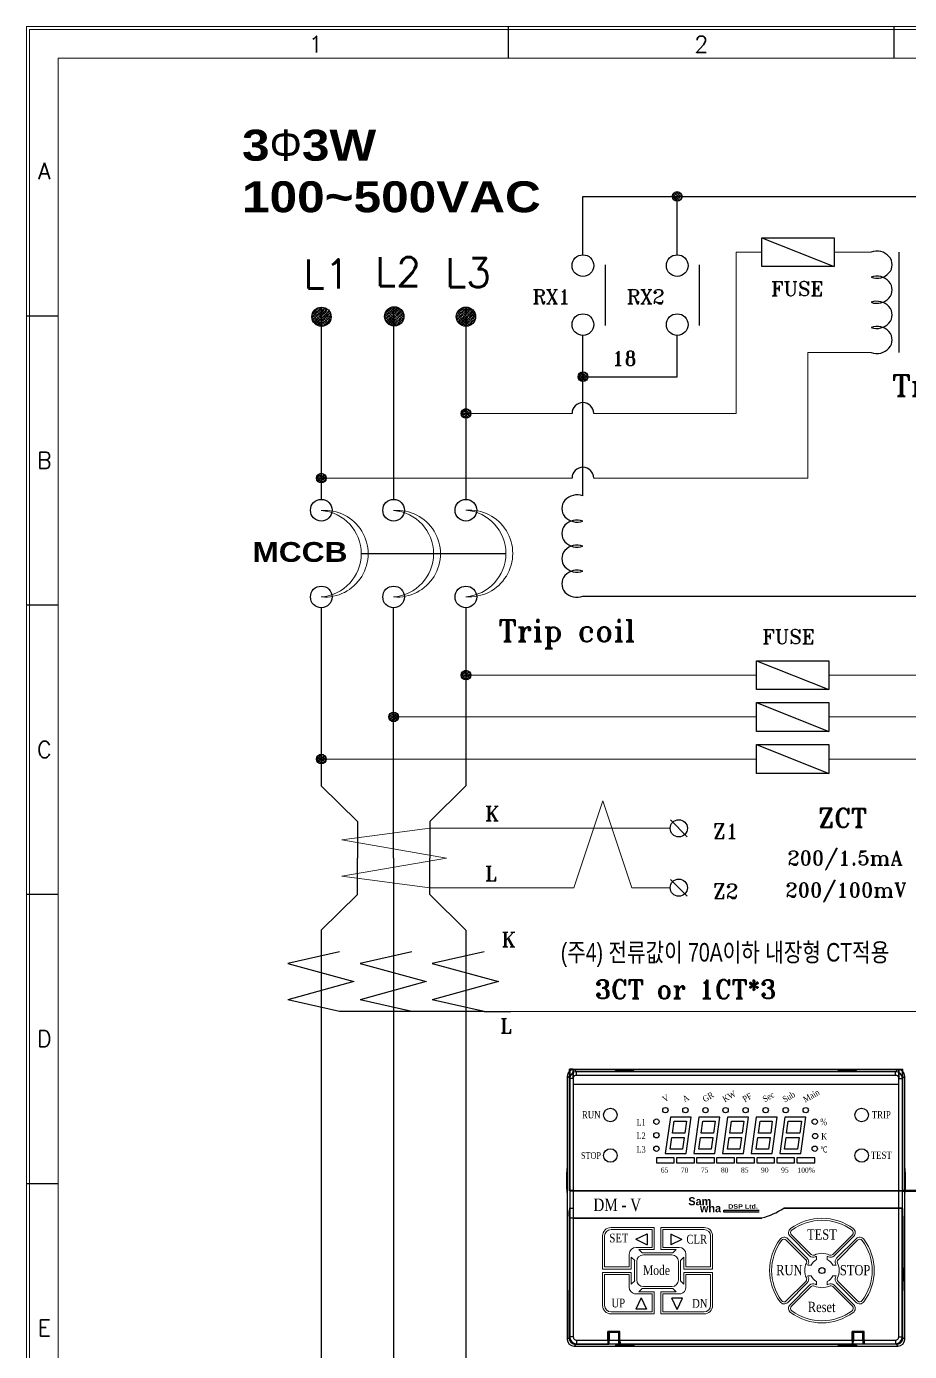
# Model space of a CAD drawing. Header units: millimetres. Extents: x 54 to 1685, y 68 to 1015.
# Drawn here: x 508.9 to 600.5, y 220.2 to 357.7 of the extents above; entities that cross this region are included whole.
import ezdxf
from ezdxf.enums import TextEntityAlignment as Align

# ---------------------------------------------------------------- set-up
doc = ezdxf.new("R2010")
doc.units = ezdxf.units.MM
for name, color, linetype in [('02___PRT_ALL_AXES', 7, 'Continuous'), ('1', 1, 'Continuous'), ('20', 2, 'Continuous'), ('30', 3, 'Continuous'), ('40', 7, 'Continuous'), ('70', 7, 'Continuous')]:
    doc.layers.add(name, color=color, linetype=linetype)
doc.styles.add('ROMANS', font='romans')
doc.styles.add('SIMPLEX', font='SIMPLEX.shx', dxfattribs={"bigfont": 'HBRDS.shx'})
doc.styles.add('SS', font='batang.ttc', dxfattribs={"width": 0.8})
doc.styles.get("Standard").update_dxf_attribs({"font": 'BareunDotumPro1.ttf'})
doc.styles.add('STYLE2', font='romant.shx')
doc.styles.add('굴림체', font='gulim.ttc')

msp = doc.modelspace()

# ---------------------------------------------------------------- hatches: boundary and pattern name
msp.add_hatch(color=5).paths.add_polyline_path([(581.274, 234.683), (581.274, 234.891), (584.928, 234.891), (584.928, 234.683)])
at = {"layer": '70'}
h = msp.add_hatch(dxfattribs=at)
h.set_pattern_fill('ANSI33', color=256, style=0)
h.set_pattern_definition([(45, (1382.24096, 67.59485), (-0.176776695, 0.176776695), []), (45, (1382.41774, 67.59485), (-0.176776695, 0.176776695), [0.125, -0.0625])])
h.paths.add_polyline_path([(576.433, 340.558, 0.4142136), (575.933, 340.058, 0.4142136), (576.433, 339.558)])
h.paths.add_polyline_path([(576.433, 340.558), (576.433, 340.058), (576.933, 340.058, 0.4142136)])
h.paths.add_polyline_path([(576.933, 340.058), (576.433, 340.058), (576.433, 339.558, 0.4142136)])
h = msp.add_hatch(dxfattribs=at)
h.set_pattern_fill('ANSI33', color=256, style=0)
h.set_pattern_definition([(45, (1352.60322, 30.3404), (-0.176776695, 0.176776695), []), (45, (1352.78, 30.3404), (-0.176776695, 0.176776695), [0.125, -0.0625])])
h.paths.add_polyline_path([(538.54, 327.578, 1), (540.54, 327.578, 1)])
h = msp.add_hatch(dxfattribs=at)
h.set_pattern_fill('ANSI33', color=256, style=0)
h.set_pattern_definition([(45, (1360.1474, 30.3846), (-0.176776695, 0.176776695), []), (45, (1360.32419, 30.3846), (-0.176776695, 0.176776695), [0.125, -0.0625])])
h.paths.add_polyline_path([(546.084, 327.622, 1), (548.084, 327.622, 1)])
h = msp.add_hatch(dxfattribs=at)
h.set_pattern_fill('ANSI33', color=256, style=0)
h.set_pattern_definition([(45, (1367.58174, 30.3532), (-0.176776695, 0.176776695), []), (45, (1367.75852, 30.3532), (-0.176776695, 0.176776695), [0.125, -0.0625])])
h.paths.add_polyline_path([(553.519, 327.59, 1), (555.519, 327.59, 1)])
h = msp.add_hatch(dxfattribs=at)
h.set_pattern_fill('ANSI33', color=256, style=0)
h.set_pattern_definition([(45, (1372.4631, 48.8996), (-0.176776695, 0.176776695), []), (45, (1372.6399, 48.8996), (-0.176776695, 0.176776695), [0.125, -0.0625])])
h.paths.add_polyline_path([(566.655, 321.863, 0.4142136), (566.155, 321.363, 0.4142136), (566.655, 320.863)])
h.paths.add_polyline_path([(566.655, 321.863), (566.655, 321.363), (567.155, 321.363, 0.4142136)])
h.paths.add_polyline_path([(567.155, 321.363), (566.655, 321.363), (566.655, 320.863, 0.4142136)])
h = msp.add_hatch(dxfattribs=at)
h.set_pattern_fill('ANSI33', color=256, style=0)
h.set_pattern_definition([(45, (1360.32666, 45.08337), (-0.176776695, 0.176776695), []), (45, (1360.50344, 45.08337), (-0.176776695, 0.176776695), [0.125, -0.0625])])
h.paths.add_polyline_path([(554.519, 318.047, 0.4142136), (554.019, 317.547, 0.4142136), (554.519, 317.047)])
h.paths.add_polyline_path([(554.519, 318.047), (554.519, 317.547), (555.019, 317.547, 0.4142136)])
h.paths.add_polyline_path([(555.019, 317.547), (554.519, 317.547), (554.519, 317.047, 0.4142136)])
h = msp.add_hatch(dxfattribs=at)
h.set_pattern_fill('ANSI33', color=256, style=0)
h.set_pattern_definition([(45, (1345.32666, 38.37669), (-0.176776695, 0.176776695), []), (45, (1345.50344, 38.37669), (-0.176776695, 0.176776695), [0.125, -0.0625])])
h.paths.add_polyline_path([(539.519, 311.34, 0.4142136), (539.019, 310.84, 0.4142136), (539.519, 310.34)])
h.paths.add_polyline_path([(539.519, 311.34), (539.519, 310.84), (540.019, 310.84, 0.4142136)])
h.paths.add_polyline_path([(540.019, 310.84), (539.519, 310.84), (539.519, 310.34, 0.4142136)])
h = msp.add_hatch(dxfattribs=at)
h.set_pattern_fill('ANSI33', color=256, style=0)
h.set_pattern_definition([(45, (1360.32666, 17.94072), (-0.176776695, 0.176776695), []), (45, (1360.50344, 17.94072), (-0.176776695, 0.176776695), [0.125, -0.0625])])
h.paths.add_polyline_path([(554.519, 290.904, 0.4142136), (554.019, 290.404, 0.4142136), (554.519, 289.904)])
h.paths.add_polyline_path([(554.519, 290.904), (554.519, 290.404), (555.019, 290.404, 0.4142136)])
h.paths.add_polyline_path([(555.019, 290.404), (554.519, 290.404), (554.519, 289.904, 0.4142136)])
h = msp.add_hatch(dxfattribs=at)
h.set_pattern_fill('ANSI33', color=256, style=0)
h.set_pattern_definition([(45, (1352.82666, 13.60923), (-0.176776695, 0.176776695), []), (45, (1353.00344, 13.60923), (-0.176776695, 0.176776695), [0.125, -0.0625])])
h.paths.add_polyline_path([(547.019, 286.573, 0.4142136), (546.519, 286.073, 0.4142136), (547.019, 285.573)])
h.paths.add_polyline_path([(547.019, 286.573), (547.019, 286.073), (547.519, 286.073, 0.4142136)])
h.paths.add_polyline_path([(547.519, 286.073), (547.019, 286.073), (547.019, 285.573, 0.4142136)])
h = msp.add_hatch(dxfattribs=at)
h.set_pattern_fill('ANSI33', color=256, style=0)
h.set_pattern_definition([(45, (1345.32666, 9.23404), (-0.176776695, 0.176776695), []), (45, (1345.50344, 9.23404), (-0.176776695, 0.176776695), [0.125, -0.0625])])
h.paths.add_polyline_path([(539.519, 282.198, 0.4142136), (539.019, 281.698, 0.4142136), (539.519, 281.198)])
h.paths.add_polyline_path([(539.519, 282.198), (539.519, 281.698), (540.019, 281.698, 0.4142136)])
h.paths.add_polyline_path([(540.019, 281.698), (539.519, 281.698), (539.519, 281.198, 0.4142136)])

# ---------------------------------------------------------------- linework, layer by layer
for p, q in [((566.655, 340.058), (636.846, 340.058)), ((566.655, 334.007), (566.655, 340.058)), ((576.433, 334.007), (576.433, 340.058)), ((566.655, 308.992), (566.655, 325.636)), ((576.433, 321.363), (576.433, 325.636)), ((566.655, 321.363), (576.433, 321.363)), ((566.655, 298.584), (612.221, 298.584)), ((572.142, 231.883), (573.309, 232.44)), ((573.309, 232.44), (573.309, 231.326)), ((575.761, 232.414), (575.761, 231.3)), ((576.928, 231.857), (575.761, 232.414)), ((572.142, 231.883), (573.309, 231.326)), ((576.928, 231.857), (575.761, 231.3)), ((572.695, 225.802), (572.138, 224.635)), ((572.695, 225.802), (573.252, 224.635)), ((576.998, 225.784), (575.884, 225.784)), ((576.441, 224.617), (575.884, 225.784)), ((576.441, 224.617), (576.998, 225.784)), ((573.252, 224.635), (572.138, 224.635))]:
    msp.add_line(p, q)
at = {"color": 0, "lineweight": 15}
for p, q in [((582.552, 334.282), (582.552, 317.547)), ((582.552, 334.282), (585.212, 334.282)), ((592.712, 334.282), (596.542, 334.282)), ((596.542, 323.875), (589.967, 323.875)), ((589.967, 323.875), (589.967, 310.84)), ((565.53, 317.547), (554.519, 317.547)), ((582.552, 317.547), (567.78, 317.547)), ((565.53, 310.84), (539.519, 310.84)), ((589.967, 310.84), (567.78, 310.84)), ((584.654, 290.404), (554.519, 290.404)), ((611.096, 290.404), (592.154, 290.404)), ((584.654, 286.073), (547.019, 286.073)), ((611.096, 286.073), (592.154, 286.073)), ((584.654, 281.698), (539.519, 281.698)), ((611.096, 281.698), (592.154, 281.698)), ((550.769, 274.516), (575.705, 274.516)), ((550.769, 268.355), (565.717, 268.355)), ((571.717, 268.355), (575.705, 268.355))]:
    msp.add_line(p, q, dxfattribs=at)
at = {"color": 7}
for p, q in [((599.46, 323.875), (599.46, 334.282)), ((541.419, 261.691), (536.032, 260.502)), ((548.919, 261.691), (543.532, 260.502)), ((556.419, 261.691), (551.032, 260.502)), ((536.032, 260.502), (542.907, 258.61)), ((543.532, 260.502), (550.407, 258.61)), ((551.032, 260.502), (557.907, 258.61)), ((542.907, 258.61), (536.032, 256.718)), ((550.407, 258.61), (543.532, 256.718)), ((557.907, 258.61), (551.032, 256.718)), ((541.419, 255.529), (536.032, 256.718)), ((548.919, 255.529), (543.532, 256.718)), ((556.419, 255.529), (551.032, 256.718)), ((556.419, 255.529), (541.419, 255.529)), ((556.419, 255.529), (559.187, 255.529))]:
    msp.add_line(p, q, dxfattribs=at)
at = {"color": 0}
for p, q in [((568.95, 332.983), (568.95, 326.66)), ((578.728, 332.983), (578.728, 326.66)), ((543.664, 303.014), (558.664, 303.014)), ((577.454, 273.648), (575.737, 275.385)), ((577.454, 267.486), (575.737, 269.223))]:
    msp.add_line(p, q, dxfattribs=at)
at = {"color": 0, "lineweight": 30}
for p, q in [((539.519, 328.577), (539.519, 308.639)), ((547.019, 328.62), (547.019, 308.639)), ((554.519, 328.59), (554.519, 308.639)), ((539.519, 297.389), (539.519, 278.936)), ((547.019, 278.936), (547.019, 297.389)), ((554.519, 297.389), (554.519, 278.936)), ((539.519, 278.936), (543.269, 275.22)), ((547.019, 271.436), (547.019, 278.936)), ((554.519, 278.936), (550.769, 275.22)), ((543.269, 275.22), (543.269, 271.436)), ((550.769, 275.22), (550.769, 271.436)), ((543.269, 267.651), (543.269, 271.436)), ((547.019, 271.436), (547.019, 199.064)), ((550.769, 267.651), (550.769, 271.436)), ((539.519, 263.936), (543.269, 267.651)), ((554.519, 263.936), (550.769, 267.651)), ((539.519, 263.936), (539.519, 199.064)), ((554.519, 263.936), (554.519, 199.064))]:
    msp.add_line(p, q, dxfattribs=at)
at = {"color": 7, "linetype": 'Continuous'}
for p, q in [((565.034, 248.808), (565.034, 221.505)), ((565.282, 248.56), (565.034, 248.808)), ((565.282, 249.54), (565.245, 249.533)), ((565.245, 236.912), (565.245, 249.533)), ((565.245, 249.533), (570.34, 249.533)), ((565.245, 249.516), (565.282, 249.51)), ((565.245, 249.516), (570.372, 249.516)), ((565.65, 249.543), (565.282, 249.54)), ((565.282, 248.56), (565.282, 249.54)), ((565.282, 249.51), (565.282, 236.936)), ((565.65, 249.507), (565.282, 249.51)), ((565.65, 248.56), (565.65, 249.543)), ((565.65, 249.543), (599.418, 249.543)), ((565.65, 249.507), (565.65, 236.939)), ((565.65, 249.507), (599.418, 249.507)), ((565.981, 249.259), (565.733, 249.507)), ((599.335, 249.507), (565.733, 249.507)), ((565.981, 248.891), (565.981, 249.259)), ((599.088, 249.259), (565.981, 249.259)), ((599.088, 248.891), (565.981, 248.891)), ((570.022, 249.411), (570.022, 249.434)), ((570.022, 249.434), (571.947, 249.434)), ((570.022, 249.411), (571.947, 249.411)), ((570.34, 249.533), (570.346, 249.536)), ((570.34, 249.533), (570.34, 249.516)), ((570.346, 249.536), (571.623, 249.536)), ((570.372, 249.533), (570.372, 249.516)), ((570.377, 249.533), (570.377, 249.514)), ((570.377, 249.514), (571.592, 249.514)), ((571.592, 249.514), (571.592, 249.533)), ((571.597, 249.516), (571.597, 249.533)), ((571.597, 249.516), (581.922, 249.516)), ((571.628, 249.533), (571.623, 249.536)), ((571.628, 249.533), (571.628, 249.516)), ((571.628, 249.533), (581.89, 249.533)), ((571.947, 249.411), (571.947, 249.434)), ((583.147, 249.516), (593.472, 249.516)), ((583.178, 249.533), (593.44, 249.533)), ((593.122, 249.411), (593.122, 249.434)), ((593.122, 249.434), (595.047, 249.434)), ((593.122, 249.411), (595.047, 249.411)), ((593.44, 249.533), (593.446, 249.536)), ((593.44, 249.533), (593.44, 249.516)), ((593.446, 249.536), (594.723, 249.536)), ((593.472, 249.533), (593.472, 249.516)), ((593.477, 249.533), (593.477, 249.514)), ((593.477, 249.514), (594.692, 249.514)), ((594.697, 249.516), (599.823, 249.516)), ((594.728, 249.533), (599.823, 249.533)), ((595.047, 249.411), (595.047, 249.434)), ((599.088, 249.259), (599.335, 249.507)), ((599.088, 248.891), (599.088, 249.259)), ((599.418, 249.543), (599.787, 249.54)), ((599.418, 249.543), (599.418, 248.56)), ((599.418, 249.507), (599.787, 249.51)), ((599.418, 236.939), (599.418, 249.507)), ((599.787, 249.54), (599.823, 249.533)), ((599.787, 249.54), (599.787, 248.56)), ((599.823, 249.516), (599.787, 249.51)), ((599.787, 236.936), (599.787, 249.51)), ((599.787, 248.56), (600.034, 248.808)), ((599.823, 236.912), (599.823, 249.533)), ((600.034, 221.505), (600.034, 248.808)), ((565.65, 248.56), (565.282, 248.56)), ((599.335, 247.932), (565.733, 247.932)), ((599.418, 248.56), (599.787, 248.56)), ((565.245, 236.93), (565.282, 236.936)), ((565.245, 236.93), (571.509, 236.93)), ((565.282, 236.906), (565.245, 236.912)), ((565.245, 236.912), (571.483, 236.912)), ((565.65, 236.939), (565.282, 236.936)), ((565.282, 236.906), (565.282, 235.155)), ((565.65, 236.903), (565.282, 236.906)), ((565.65, 236.939), (599.418, 236.939)), ((565.65, 236.903), (565.65, 235.155)), ((565.65, 236.903), (599.418, 236.903)), ((593.559, 236.93), (599.823, 236.93)), ((593.586, 236.912), (599.823, 236.912)), ((599.418, 236.939), (599.787, 236.936)), ((599.418, 236.903), (599.787, 236.906)), ((599.418, 235.155), (599.418, 236.903)), ((599.823, 236.93), (599.787, 236.936)), ((599.787, 236.906), (599.823, 236.912)), ((599.787, 235.155), (599.787, 236.906)), ((565.273, 235.109), (565.289, 235.114)), ((565.289, 235.114), (565.658, 235.12)), ((565.289, 235.114), (565.289, 221.752)), ((565.658, 235.12), (565.658, 221.752)), ((587.495, 235.155), (599.801, 235.155)), ((587.495, 235.12), (599.411, 235.12)), ((599.106, 235.12), (599.106, 235.155)), ((599.211, 235.12), (599.211, 235.146)), ((599.411, 235.12), (599.779, 235.114)), ((599.411, 221.752), (599.411, 235.12)), ((599.796, 235.109), (599.779, 235.114)), ((599.779, 221.752), (599.779, 235.114)), ((565.238, 234.28), (565.238, 234.77)), ((565.238, 234.77), (565.246, 234.77)), ((565.246, 234.759), (565.246, 221.709)), ((565.267, 234.105), (585.205, 234.105)), ((565.658, 234.07), (585.205, 234.07)), ((599.823, 234.77), (599.831, 234.77)), ((599.823, 221.709), (599.823, 234.759)), ((599.831, 234.28), (599.831, 234.77)), ((565.238, 222.203), (565.238, 226.58)), ((599.831, 222.203), (599.831, 226.58)), ((565.226, 221.696), (565.034, 221.505)), ((565.226, 221.696), (565.231, 222.118)), ((565.231, 222.118), (565.238, 222.203)), ((565.246, 222.118), (565.231, 222.118)), ((565.238, 222.203), (565.246, 222.203)), ((565.289, 221.752), (565.246, 221.709)), ((565.658, 221.752), (565.289, 221.752)), ((565.988, 221.421), (565.988, 221.053)), ((565.988, 221.421), (569.234, 221.421)), ((569.234, 221.421), (569.228, 221.053)), ((569.234, 221.421), (569.234, 222.306)), ((570.494, 222.306), (569.234, 222.306)), ((569.234, 222.252), (569.354, 222.252)), ((569.346, 222.236), (569.234, 222.236)), ((569.234, 222.203), (569.346, 222.203)), ((569.343, 222.118), (569.234, 222.118)), ((569.234, 221.851), (569.355, 221.851)), ((569.234, 221.431), (569.355, 221.431)), ((569.339, 221.204), (569.34, 221.431)), ((569.342, 221.851), (569.343, 222.118)), ((569.343, 222.118), (569.346, 222.203)), ((569.346, 222.236), (569.354, 222.252)), ((569.346, 222.203), (569.346, 222.236)), ((569.355, 222.306), (569.355, 222.22)), ((569.355, 222.22), (569.366, 222.209)), ((570.374, 222.22), (569.355, 222.22)), ((569.36, 221.053), (569.366, 221.421)), ((569.366, 222.209), (569.366, 221.421)), ((570.363, 222.209), (569.366, 222.209)), ((569.366, 221.421), (570.363, 221.421)), ((570.374, 222.22), (570.363, 222.209)), ((570.363, 221.421), (570.363, 222.209)), ((570.363, 221.421), (570.369, 221.053)), ((570.374, 222.22), (570.374, 222.306)), ((570.383, 222.236), (570.375, 222.252)), ((570.375, 222.252), (570.494, 222.252)), ((570.383, 222.236), (570.383, 222.203)), ((570.494, 222.236), (570.383, 222.236)), ((570.386, 222.118), (570.383, 222.203)), ((570.383, 222.203), (570.494, 222.203)), ((570.389, 221.204), (570.386, 222.118)), ((570.386, 222.118), (570.494, 222.118)), ((570.494, 221.421), (570.494, 222.306)), ((570.494, 221.421), (594.574, 221.421)), ((570.494, 221.421), (570.501, 221.053)), ((594.574, 221.421), (594.568, 221.053)), ((595.834, 222.306), (594.574, 222.306)), ((594.574, 221.421), (594.574, 222.306)), ((594.574, 222.252), (594.694, 222.252)), ((594.686, 222.236), (594.574, 222.236)), ((594.574, 222.203), (594.686, 222.203)), ((594.574, 222.118), (594.683, 222.118)), ((594.679, 221.204), (594.683, 222.118)), ((594.683, 222.118), (594.686, 222.203)), ((594.686, 222.236), (594.694, 222.252)), ((594.686, 222.203), (594.686, 222.236)), ((594.695, 222.306), (594.695, 222.22)), ((595.714, 222.22), (594.695, 222.22)), ((594.695, 222.22), (594.706, 222.209)), ((594.7, 221.053), (594.706, 221.421)), ((595.703, 222.209), (594.706, 222.209)), ((594.706, 222.209), (594.706, 221.421)), ((594.706, 221.421), (595.703, 221.421)), ((595.714, 222.22), (595.703, 222.209)), ((595.703, 221.421), (595.703, 222.209)), ((595.703, 221.421), (595.709, 221.053)), ((595.714, 222.22), (595.714, 222.306)), ((595.834, 221.851), (595.714, 221.851)), ((595.834, 221.431), (595.714, 221.431)), ((595.715, 222.252), (595.834, 222.252)), ((595.723, 222.236), (595.715, 222.252)), ((595.834, 222.236), (595.723, 222.236)), ((595.723, 222.236), (595.723, 222.203)), ((595.834, 222.203), (595.723, 222.203)), ((595.726, 222.118), (595.723, 222.203)), ((595.726, 222.118), (595.834, 222.118)), ((595.727, 221.851), (595.726, 222.118)), ((595.729, 221.204), (595.728, 221.431)), ((595.834, 221.421), (595.834, 222.306)), ((595.834, 221.421), (599.08, 221.421)), ((595.834, 221.421), (595.841, 221.053)), ((599.08, 221.421), (599.08, 221.053)), ((599.411, 221.752), (599.779, 221.752)), ((599.779, 221.752), (599.823, 221.709)), ((599.831, 222.203), (599.823, 222.203)), ((599.823, 222.118), (599.838, 222.118)), ((599.838, 222.118), (599.831, 222.203)), ((599.843, 221.696), (599.838, 222.118)), ((599.843, 221.696), (600.034, 221.505)), ((565.477, 221.204), (565.416, 221.204)), ((565.919, 220.991), (565.733, 220.805)), ((565.733, 220.805), (599.335, 220.805)), ((565.919, 220.991), (569.339, 220.991)), ((565.941, 221.038), (565.974, 221.039)), ((565.988, 221.053), (565.974, 221.039)), ((565.974, 221.039), (569.224, 221.039)), ((565.974, 221.038), (569.223, 221.038)), ((565.988, 221.053), (569.228, 221.053)), ((569.224, 221.039), (569.223, 221.038)), ((569.224, 221.039), (569.228, 221.053)), ((569.339, 221.204), (569.231, 221.204)), ((569.339, 220.991), (569.339, 221.204)), ((569.36, 221.053), (569.339, 220.991)), ((569.36, 221.053), (570.369, 221.053)), ((570.022, 220.901), (571.947, 220.901)), ((570.022, 220.901), (570.022, 220.878)), ((570.022, 220.878), (571.947, 220.878)), ((570.389, 220.991), (570.369, 221.053)), ((570.389, 221.204), (570.498, 221.204)), ((570.389, 220.991), (570.389, 221.204)), ((570.389, 220.991), (594.679, 220.991)), ((570.505, 221.039), (570.501, 221.053)), ((570.501, 221.053), (594.568, 221.053)), ((570.505, 221.039), (570.506, 221.038)), ((570.505, 221.039), (594.564, 221.039)), ((570.506, 221.038), (594.563, 221.038)), ((571.947, 220.901), (571.947, 220.878)), ((593.122, 220.901), (595.047, 220.901)), ((593.122, 220.901), (593.122, 220.878)), ((593.122, 220.878), (595.047, 220.878)), ((594.564, 221.039), (594.563, 221.038)), ((594.568, 221.053), (594.564, 221.039)), ((594.571, 221.204), (594.679, 221.204)), ((594.679, 220.991), (594.679, 221.204)), ((594.7, 221.053), (594.679, 220.991)), ((594.7, 221.053), (595.709, 221.053)), ((595.047, 220.901), (595.047, 220.878)), ((595.729, 220.991), (595.709, 221.053)), ((595.729, 221.204), (595.838, 221.204)), ((595.729, 220.991), (595.729, 221.204)), ((599.15, 220.991), (595.729, 220.991)), ((595.841, 221.053), (599.08, 221.053)), ((595.841, 221.053), (595.845, 221.039)), ((595.845, 221.039), (599.095, 221.039)), ((595.845, 221.039), (595.846, 221.038)), ((595.846, 221.038), (599.095, 221.038)), ((599.08, 221.053), (599.095, 221.039)), ((599.095, 221.039), (599.128, 221.038)), ((599.15, 220.991), (599.335, 220.805)), ((599.592, 221.204), (599.653, 221.204))]:
    msp.add_line(p, q, dxfattribs=at)
at = {"color": 5}
for p, q in [((581.274, 234.891), (584.928, 234.891)), ((581.274, 234.683), (581.274, 234.891)), ((584.928, 234.683), (581.274, 234.683))]:
    msp.add_line(p, q, dxfattribs=at)
at = {"color": 7, "linetype": 'Continuous', "lineweight": 15}
for p, q in [((569.57, 233.106), (574.05, 233.106)), ((573.84, 232.896), (569.57, 232.896)), ((573.84, 231.041), (573.84, 232.896)), ((574.05, 233.106), (574.05, 230.831)), ((574.75, 230.831), (574.75, 233.106)), ((574.75, 233.106), (579.23, 233.106)), ((574.96, 232.896), (574.96, 231.041)), ((579.23, 232.896), (574.96, 232.896)), ((590.318, 230.316), (588.289, 232.345)), ((594.603, 232.345), (592.574, 230.316)), ((568.695, 228.801), (568.695, 232.231)), ((568.905, 232.231), (568.905, 229.011)), ((572.16, 231.041), (573.84, 231.041)), ((574.96, 231.041), (576.64, 231.041)), ((579.895, 229.011), (579.895, 232.231)), ((580.105, 232.231), (580.105, 228.801)), ((587.745, 231.801), (589.774, 229.771)), ((587.893, 231.949), (589.922, 229.92)), ((590.17, 230.167), (588.141, 232.197)), ((594.752, 232.197), (592.722, 230.167)), ((592.97, 229.92), (594.999, 231.949)), ((593.118, 229.771), (595.148, 231.801)), ((571.46, 229.011), (571.46, 230.341)), ((572.023, 229.685), (571.67, 230.039)), ((571.67, 230.039), (571.67, 228.801)), ((572.02, 227.646), (572.02, 229.606)), ((572.23, 229.571), (572.23, 227.681)), ((572.462, 230.831), (572.815, 230.477)), ((574.05, 230.831), (572.462, 230.831)), ((572.895, 230.481), (575.905, 230.481)), ((575.865, 230.271), (572.93, 230.271)), ((576.338, 230.831), (574.75, 230.831)), ((575.984, 230.477), (576.338, 230.831)), ((576.565, 227.681), (576.565, 229.571)), ((577.13, 230.039), (576.776, 229.685)), ((576.78, 229.606), (576.78, 227.646)), ((577.13, 228.801), (577.13, 230.039)), ((577.34, 230.341), (577.34, 229.011)), ((590.886, 229.772), (590.886, 230.116)), ((592.006, 230.116), (592.006, 229.772)), ((571.67, 228.801), (568.695, 228.801)), ((568.695, 225.021), (568.695, 228.451)), ((568.695, 228.451), (571.67, 228.451)), ((568.905, 229.011), (571.46, 229.011)), ((568.905, 228.241), (568.905, 225.021)), ((571.46, 228.241), (568.905, 228.241)), ((571.46, 226.919), (571.46, 228.241)), ((571.67, 228.451), (571.67, 227.213)), ((580.105, 228.801), (577.13, 228.801)), ((577.13, 227.213), (577.13, 228.451)), ((577.13, 228.451), (580.105, 228.451)), ((577.34, 229.011), (579.895, 229.011)), ((579.895, 228.241), (577.34, 228.241)), ((577.34, 228.241), (577.34, 226.919)), ((579.895, 225.021), (579.895, 228.241)), ((580.105, 228.451), (580.105, 225.021)), ((589.974, 229.204), (590.318, 229.204)), ((592.575, 229.204), (592.918, 229.204)), ((571.67, 227.213), (572.023, 227.567)), ((572.93, 226.981), (575.865, 226.981)), ((576.776, 227.567), (577.13, 227.213)), ((589.774, 227.516), (587.745, 225.486)), ((589.922, 227.367), (587.893, 225.338)), ((588.141, 225.091), (590.17, 227.12)), ((588.289, 224.942), (590.318, 226.971)), ((590.318, 228.084), (589.974, 228.084)), ((590.886, 227.171), (590.886, 227.515)), ((592.006, 227.515), (592.006, 227.171)), ((592.574, 226.971), (594.603, 224.942)), ((592.918, 228.084), (592.575, 228.084)), ((592.722, 227.12), (594.752, 225.091)), ((594.999, 225.338), (592.97, 227.367)), ((595.148, 225.486), (593.118, 227.516)), ((573.84, 226.211), (572.195, 226.211)), ((572.815, 226.775), (572.462, 226.421)), ((572.462, 226.421), (574.05, 226.421)), ((575.905, 226.771), (572.895, 226.771)), ((573.84, 224.356), (573.84, 226.211)), ((574.05, 226.421), (574.05, 224.146)), ((574.75, 224.146), (574.75, 226.421)), ((574.75, 226.421), (576.338, 226.421)), ((574.96, 226.211), (574.96, 224.356)), ((576.605, 226.211), (574.96, 226.211)), ((576.338, 226.421), (575.984, 226.775)), ((569.57, 224.356), (573.84, 224.356)), ((574.05, 224.146), (569.57, 224.146)), ((579.23, 224.146), (574.75, 224.146)), ((574.96, 224.356), (579.23, 224.356))]:
    msp.add_line(p, q, dxfattribs=at)
at = {"color": 0}
for centre, radius in [((566.656, 332.882), 1.125), ((576.433, 332.882), 1.125), ((566.656, 326.761), 1.125), ((576.433, 326.761), 1.125), ((576.595, 274.516), 0.891), ((576.595, 268.355), 0.891)]:
    msp.add_circle(centre, radius, dxfattribs=at)
at = {"color": 1}
for centre, radius in [((569.502, 244.781), 0.7), ((595.567, 240.581), 0.7), ((591.446, 228.644), 0.313)]:
    msp.add_circle(centre, radius, dxfattribs=at)
at = {"color": 3}
msp.add_circle((595.567, 244.781), 0.7, dxfattribs=at)
at = {"color": 30}
msp.add_circle((569.502, 240.581), 0.7, dxfattribs=at)
at = {"color": 0}
for centre in [(566.655, 317.547), (566.655, 310.84)]:
    msp.add_arc(centre, 1.125, 0, 180, dxfattribs=at)
at = {"color": 7, "linetype": 'Continuous'}
for centre, radius, start, end in [((565.982, 248.559), 0.7, 90.08421, 179.91579), ((599.087, 248.559), 0.7, 0.08421, 89.91579), ((561.401, 232.895), 4.08, 19.4695, 19.85245), ((603.668, 232.895), 4.08, 160.14755, 160.5305), ((561.403, 227.965), 4.077, 340.14755, 340.53109), ((603.666, 227.965), 4.077, 199.46891, 199.85245), ((565.989, 221.753), 0.7, 180.08421, 269.91579), ((599.079, 221.753), 0.7, 270.08421, 359.91579)]:
    msp.add_arc(centre, radius, start, end, dxfattribs=at)
at = {"color": 7}
msp.add_arc((583.533, 240.967), 7.063, 283.6991, 304.1229, dxfattribs=at)
at = {"color": 7, "linetype": 'Continuous', "lineweight": 15}
for centre, radius, start, end in [((591.446, 228.644), 5.425, 53.21321, 126.78679), ((591.446, 228.644), 5.215, 53.21321, 126.78679), ((569.57, 232.231), 0.875, 90, 180), ((569.57, 232.231), 0.665, 90, 180), ((579.23, 232.231), 0.875, 0, 90), ((579.23, 232.231), 0.665, 0, 90), ((588.512, 232.568), 0.525, 126.78679, 225), ((588.512, 232.568), 0.315, 126.78679, 225), ((594.381, 232.568), 0.315, 315, 53.21321), ((594.381, 232.568), 0.525, 315, 53.21321), ((572.16, 230.341), 0.7, 90, 180), ((576.64, 230.341), 0.7, 0, 90), ((591.446, 228.644), 5.425, 143.21321, 216.78679), ((591.446, 228.644), 5.215, 143.21321, 216.78679), ((587.522, 231.578), 0.525, 45, 143.21321), ((587.522, 231.578), 0.315, 45, 143.21321), ((595.37, 231.578), 0.525, 36.78679, 135), ((595.37, 231.578), 0.315, 36.78679, 135), ((591.446, 228.644), 5.215, 323.21321, 36.78679), ((591.446, 228.644), 5.425, 323.21321, 36.78679), ((572.895, 229.606), 0.875, 174.79182, 180), ((572.93, 229.571), 0.7, 90, 180), ((572.895, 229.606), 0.875, 90, 95.20818), ((575.865, 229.571), 0.7, 0, 90), ((575.905, 229.606), 0.875, 84.79182, 90), ((575.905, 229.606), 0.875, 0, 5.20818), ((589.551, 229.549), 0.315, 334.47122, 45), ((589.551, 229.549), 0.525, 334.47122, 45), ((590.541, 230.539), 0.525, 225, 295.52878), ((590.541, 230.539), 0.315, 225, 295.52878), ((591.446, 228.644), 1.26, 116.3878, 153.6122), ((591.446, 228.644), 1.785, 64.47122, 115.52878), ((591.446, 228.644), 1.575, 110.8275, 115.52878), ((591.446, 228.644), 1.575, 64.47122, 69.1725), ((591.446, 228.644), 1.26, 26.3878, 63.6122), ((592.351, 230.539), 0.525, 244.47122, 315), ((592.351, 230.539), 0.315, 244.47122, 315), ((593.341, 229.549), 0.525, 135, 205.52878), ((593.341, 229.549), 0.315, 135, 205.52878), ((591.446, 228.644), 1.785, 154.47122, 205.52878), ((591.446, 228.644), 1.575, 154.47122, 159.1725), ((591.446, 228.644), 1.575, 20.8275, 25.52878), ((591.446, 228.644), 1.785, 334.47122, 25.52878), ((572.16, 226.919), 0.7, 180, 257.08599), ((572.895, 227.646), 0.875, 180, 185.20818), ((572.93, 227.681), 0.7, 180, 270), ((575.865, 227.681), 0.7, 270, 0), ((575.905, 227.646), 0.875, 354.79182, 0), ((576.64, 226.919), 0.7, 282.91401, 0), ((589.551, 227.739), 0.315, 315, 25.52878), ((589.551, 227.739), 0.525, 315, 25.52878), ((591.446, 228.644), 1.575, 200.8275, 205.52878), ((590.541, 226.749), 0.525, 64.47122, 135), ((591.446, 228.644), 1.26, 206.3878, 243.6122), ((590.541, 226.749), 0.315, 64.47122, 135), ((591.446, 228.644), 1.785, 244.47122, 295.52878), ((591.446, 228.644), 1.575, 244.47122, 249.1725), ((591.446, 228.644), 1.26, 296.3878, 333.6122), ((591.446, 228.644), 1.575, 290.8275, 295.52878), ((592.351, 226.749), 0.525, 45, 115.52878), ((592.351, 226.749), 0.315, 45, 115.52878), ((593.341, 227.739), 0.525, 154.47122, 225), ((591.446, 228.644), 1.575, 334.47122, 339.1725), ((593.341, 227.739), 0.315, 154.47122, 225), ((572.195, 226.946), 0.735, 254.90233, 270), ((572.895, 227.646), 0.875, 264.79182, 270), ((575.905, 227.646), 0.875, 270, 275.20818), ((576.605, 226.946), 0.735, 270, 285.09767), ((587.522, 225.709), 0.315, 216.78679, 315), ((595.37, 225.709), 0.315, 225, 323.21321), ((569.57, 225.021), 0.875, 180, 270), ((569.57, 225.021), 0.665, 180, 270), ((579.23, 225.021), 0.665, 270, 0), ((579.23, 225.021), 0.875, 270, 0), ((587.522, 225.709), 0.525, 216.78679, 315), ((588.512, 224.719), 0.525, 135, 233.21321), ((588.512, 224.719), 0.315, 135, 233.21321), ((591.446, 228.644), 5.425, 233.21321, 306.78679), ((591.446, 228.644), 5.215, 233.21321, 306.78679), ((594.381, 224.719), 0.315, 306.78679, 45), ((594.381, 224.719), 0.525, 306.78679, 45), ((595.37, 225.709), 0.525, 225, 323.21321)]:
    msp.add_arc(centre, radius, start, end, dxfattribs=at)
at = {"color": 7}
for centre, major_axis, start_param, end_param in [((597.15, 332.981), (1.58, 0), 4.3175972, 8.2487734), ((597.15, 330.379), (-1.58, 0), 1.1760046, 5.1071807), ((597.15, 327.778), (-1.58, 0), 1.1760046, 5.1071807), ((597.15, 325.176), (-1.58, 0), 1.1760046, 5.1071807), ((566.047, 307.691), (1.58, 0), 1.1760053, 5.1071807), ((566.047, 305.089), (1.58, 0), 1.1760053, 5.1071807), ((566.047, 302.487), (1.58, 0), 1.1760053, 5.1071807), ((566.047, 299.885), (1.58, 0), 1.1760053, 5.1071807)]:
    msp.add_ellipse(centre, major_axis=major_axis, ratio=0.8917246, start_param=start_param, end_param=end_param, dxfattribs=at)
at = {"color": 7, "linetype": 'Continuous'}
for centre, major_axis, ratio, start_param, end_param in [((565.735, 248.806), (0.496, -0.496), 0.9972647, 2.357564, 3.9256213), ((599.333, 248.806), (0.496, 0.496), 0.9972647, -0.7840286, 0.7840286), ((565.267, 234.769), (0, 0.386), 0.075882, 6.2801387, 7.850935), ((565.274, 234.758), (0, 0.351), 0.0782299, 0.0140979, 1.5674409), ((599.207, 234.595), (0, 0.56), 0.0349208, -0.3537841, -0.1819588), ((599.795, 234.758), (0, 0.351), 0.0782299, 4.7157444, 6.2690874), ((599.801, 234.769), (0, 0.386), 0.075882, 4.7154356, 6.2862319), ((565.735, 221.506), (0.496, 0.496), 0.9972647, -3.9256213, -2.357564), ((565.927, 221.698), (0.307, 0.643), 0.9802708, -4.2724963, -3.506276), ((565.947, 221.711), (0.496, 0.496), 0.9972647, 2.357564, 2.5671651), ((569.355, 221.641), (0, 0.245), 0.0174551, -3.6798354, 0.5382428), ((569.353, 222.357), (0, 0.105), 0.0174551, -3.1066861, -2.0799773), ((570.375, 222.357), (0, 0.105), 0.0174551, -4.203208, -3.1764992), ((594.693, 222.357), (0, 0.105), 0.0174551, -3.1066861, -2.0799773), ((595.714, 221.641), (0, 0.245), 0.0174551, -0.5382428, 3.6798354), ((595.715, 222.357), (0, 0.105), 0.0174551, -4.203208, -3.1764992), ((599.333, 221.506), (0.496, -0.496), 0.9972647, -0.7840286, 0.7840286), ((599.142, 221.698), (-0.307, 0.643), 0.9802708, -2.7769093, -2.010689), ((599.122, 221.711), (-0.496, 0.496), 0.9972647, -2.5671651, -2.357564), ((565.921, 221.692), (0.496, 0.496), 0.9972647, -3.159401, -2.357564), ((599.148, 221.692), (0.496, -0.496), 0.9972647, -0.7840286, 0.0178083)]:
    msp.add_ellipse(centre, major_axis=major_axis, ratio=ratio, start_param=start_param, end_param=end_param, dxfattribs=at)
for points, knots in [([(565.981, 248.891), (565.938, 248.891), (565.851, 248.874), (565.741, 248.8), (565.668, 248.69), (565.65, 248.603), (565.65, 248.56)], [0, 0, 0, 0, 0.2502191, 0.500153, 0.7500302, 1, 1, 1, 1]), ([(599.418, 248.56), (599.419, 248.603), (599.401, 248.69), (599.328, 248.8), (599.218, 248.874), (599.131, 248.891), (599.088, 248.891)], [0, 0, 0, 0, 0.2502191, 0.500153, 0.7500302, 1, 1, 1, 1]), ([(565.238, 234.28), (565.228, 234.063), (565.215, 228.697), (565.208, 227.98), (565.215, 227.264), (565.228, 226.798), (565.238, 226.58)], [0, 0, 0, 0, 0.2329971, 0.500001, 0.7670065, 1, 1, 1, 1]), ([(599.831, 234.28), (599.841, 234.063), (599.854, 228.697), (599.861, 227.98), (599.854, 227.264), (599.841, 226.798), (599.831, 226.58)], [0, 0, 0, 0, 0.2329971, 0.500001, 0.7670065, 1, 1, 1, 1]), ([(565.262, 221.563), (565.271, 221.519), (565.298, 221.435), (565.363, 221.323), (565.443, 221.23), (565.562, 221.135), (565.728, 221.058), (565.871, 221.038), (565.941, 221.038)], [0, 0, 0, 0, 0.1453169, 0.2844545, 0.4157128, 0.5400544, 0.7741645, 1, 1, 1, 1]), ([(565.658, 221.752), (565.658, 221.709), (565.675, 221.622), (565.748, 221.512), (565.858, 221.439), (565.945, 221.421), (565.988, 221.421)], [0, 0, 0, 0, 0.2502193, 0.5001512, 0.7500273, 1, 1, 1, 1]), ([(599.08, 221.421), (599.123, 221.421), (599.21, 221.439), (599.32, 221.512), (599.394, 221.622), (599.411, 221.709), (599.411, 221.752)], [0, 0, 0, 0, 0.2502193, 0.5001512, 0.7500273, 1, 1, 1, 1]), ([(599.128, 221.038), (599.198, 221.038), (599.341, 221.058), (599.507, 221.135), (599.626, 221.23), (599.706, 221.323), (599.77, 221.435), (599.798, 221.519), (599.807, 221.563)], [0, 0, 0, 0, 0.2258312, 0.4599354, 0.5842729, 0.7155252, 0.8546651, 1, 1, 1, 1])]:
    msp.add_open_spline(points, degree=3, knots=knots, dxfattribs=at)
at = {"layer": '02___PRT_ALL_AXES', "color": 7, "linetype": 'Continuous'}
for p, q in [((575.722, 244.568), (575.192, 240.794)), ((577.898, 244.568), (575.722, 244.568)), ((575.938, 242.904), (576.11, 244.122)), ((576.11, 244.122), (577.385, 244.122)), ((577.385, 244.122), (577.214, 242.904)), ((577.367, 240.794), (577.898, 244.568)), ((578.694, 244.568), (578.163, 240.794)), ((580.87, 244.568), (578.694, 244.568)), ((578.91, 242.904), (579.081, 244.122)), ((579.081, 244.122), (580.357, 244.122)), ((580.357, 244.122), (580.186, 242.904)), ((580.339, 240.794), (580.87, 244.568)), ((581.666, 244.568), (581.135, 240.794)), ((583.841, 244.568), (581.666, 244.568)), ((581.882, 242.904), (582.053, 244.122)), ((582.053, 244.122), (583.329, 244.122)), ((583.329, 244.122), (583.157, 242.904)), ((583.311, 240.794), (583.841, 244.568)), ((584.637, 244.568), (584.107, 240.794)), ((586.813, 244.568), (584.637, 244.568)), ((584.854, 242.904), (585.025, 244.122)), ((585.025, 244.122), (586.3, 244.122)), ((586.3, 244.122), (586.129, 242.904)), ((586.283, 240.794), (586.813, 244.568)), ((587.609, 244.568), (587.079, 240.794)), ((589.785, 244.568), (587.609, 244.568)), ((587.788, 242.904), (587.959, 244.122)), ((587.959, 244.122), (589.31, 244.122)), ((589.31, 244.122), (589.138, 242.904)), ((589.254, 240.794), (589.785, 244.568)), ((575.704, 241.239), (575.876, 242.458)), ((575.876, 242.458), (577.151, 242.458)), ((577.214, 242.904), (575.938, 242.904)), ((577.151, 242.458), (576.98, 241.239)), ((578.676, 241.239), (578.847, 242.458)), ((578.847, 242.458), (580.123, 242.458)), ((580.186, 242.904), (578.91, 242.904)), ((580.123, 242.458), (579.952, 241.239)), ((581.648, 241.239), (581.819, 242.458)), ((581.819, 242.458), (583.095, 242.458)), ((583.157, 242.904), (581.882, 242.904)), ((583.095, 242.458), (582.923, 241.239)), ((584.62, 241.239), (584.791, 242.458)), ((584.791, 242.458), (586.066, 242.458)), ((586.129, 242.904), (584.854, 242.904)), ((586.066, 242.458), (585.895, 241.239)), ((587.554, 241.239), (587.725, 242.458)), ((587.725, 242.458), (589.076, 242.458)), ((589.138, 242.904), (587.788, 242.904)), ((589.076, 242.458), (588.904, 241.239)), ((575.192, 240.794), (577.367, 240.794)), ((576.98, 241.239), (575.704, 241.239)), ((578.163, 240.794), (580.339, 240.794)), ((579.952, 241.239), (578.676, 241.239)), ((581.135, 240.794), (583.311, 240.794)), ((582.923, 241.239), (581.648, 241.239)), ((584.107, 240.794), (586.283, 240.794)), ((585.895, 241.239), (584.62, 241.239)), ((587.079, 240.794), (589.254, 240.794)), ((588.904, 241.239), (587.554, 241.239)), ((574.279, 240.34), (574.279, 239.82)), ((576.136, 240.34), (574.279, 240.34)), ((574.279, 239.82), (576.136, 239.82)), ((576.136, 239.82), (576.136, 240.34)), ((576.359, 240.34), (576.359, 239.82)), ((578.216, 240.34), (576.359, 240.34)), ((576.359, 239.82), (578.216, 239.82)), ((578.216, 239.82), (578.216, 240.34)), ((578.439, 240.34), (578.439, 239.82)), ((580.297, 240.34), (578.439, 240.34)), ((578.439, 239.82), (580.297, 239.82)), ((580.297, 239.82), (580.297, 240.34)), ((580.519, 240.34), (580.519, 239.82)), ((582.377, 240.34), (580.519, 240.34)), ((580.519, 239.82), (582.377, 239.82)), ((582.377, 239.82), (582.377, 240.34)), ((582.6, 240.34), (582.6, 239.82)), ((584.457, 240.34), (582.6, 240.34)), ((582.6, 239.82), (584.457, 239.82)), ((584.457, 239.82), (584.457, 240.34)), ((584.68, 240.34), (584.68, 239.82)), ((586.537, 240.34), (584.68, 240.34)), ((584.68, 239.82), (586.537, 239.82)), ((586.537, 239.82), (586.537, 240.34)), ((586.76, 240.34), (586.76, 239.82)), ((588.618, 240.34), (586.76, 240.34)), ((586.76, 239.82), (588.618, 239.82)), ((588.618, 239.82), (588.618, 240.34)), ((590.698, 240.34), (588.84, 240.34)), ((588.84, 240.34), (588.84, 239.82)), ((588.84, 239.82), (590.698, 239.82)), ((590.698, 239.82), (590.698, 240.34))]:
    msp.add_line(p, q, dxfattribs=at)
for centre in [(575.207, 245.281), (577.288, 245.281), (579.368, 245.281), (581.448, 245.281), (583.528, 245.281), (585.609, 245.281), (587.689, 245.281), (589.769, 245.281), (574.279, 244.085), (590.698, 244.085), (574.279, 242.681), (590.744, 242.595), (574.279, 241.277), (590.698, 241.277)]:
    msp.add_circle(centre, 0.279, dxfattribs=at)
for centre, start, end in [((578.207, 237.973), 173.70019, 186.29981), ((586.862, 237.973), 353.70019, 6.29981)]:
    msp.add_arc(centre, 13.26, start, end, dxfattribs=at)
at = {"layer": '1', "color": 0}
for p, q in [((585.212, 335.782), (592.712, 332.782)), ((585.212, 335.782), (592.712, 335.782)), ((585.212, 332.782), (585.212, 335.782)), ((592.712, 335.782), (592.712, 332.782)), ((592.712, 332.782), (585.212, 332.782)), ((584.654, 288.904), (584.654, 291.904)), ((584.654, 291.904), (592.154, 288.904)), ((584.654, 291.904), (592.154, 291.904)), ((592.154, 291.904), (592.154, 288.904)), ((592.154, 288.904), (584.654, 288.904)), ((584.654, 284.573), (584.654, 287.573)), ((584.654, 287.573), (592.154, 284.573)), ((584.654, 287.573), (592.154, 287.573)), ((592.154, 287.573), (592.154, 284.573)), ((592.154, 284.573), (584.654, 284.573)), ((584.654, 280.198), (584.654, 283.198)), ((584.654, 283.198), (592.154, 280.198)), ((584.654, 283.198), (592.154, 283.198)), ((592.154, 283.198), (592.154, 280.198)), ((592.154, 280.198), (584.654, 280.198))]:
    msp.add_line(p, q, dxfattribs=at)
for centre in [(539.519, 307.514), (547.019, 307.514), (554.519, 307.514), (539.519, 298.514), (547.019, 298.514), (554.519, 298.514)]:
    msp.add_circle(centre, 1.125, dxfattribs=at)
at = {"layer": '20', "color": 0, "lineweight": 13}
msp.add_lwpolyline([(512.237, 115.689), (512.237, 354.389), (885.637, 354.389), (885.637, 115.689)], dxfattribs=at)
at = {"layer": '30', "color": 0}
for p, q in [((558.937, 354.389), (558.937, 357.689)), ((598.937, 354.389), (598.937, 357.689)), ((508.937, 327.689), (512.237, 327.689)), ((508.937, 297.689), (512.237, 297.689)), ((508.937, 267.689), (512.237, 267.689)), ((508.937, 237.689), (512.237, 237.689))]:
    msp.add_line(p, q, dxfattribs=at)
at = {"layer": '70', "lineweight": 15}
for p, q in [((566.656, 325.636), (566.656, 325.588)), ((576.433, 325.636), (576.433, 325.588)), ((565.717, 268.355), (568.717, 277.378)), ((568.717, 277.378), (571.717, 268.355))]:
    msp.add_line(p, q, dxfattribs=at)
at = {"layer": '70', "lineweight": 13}
for p, q in [((550.769, 274.516), (541.632, 273.328)), ((541.632, 273.328), (552.506, 271.436)), ((552.506, 271.436), (541.632, 269.543)), ((541.632, 269.543), (550.769, 268.355))]:
    msp.add_line(p, q, dxfattribs=at)
at = {"layer": '70', "lineweight": 18}
msp.add_line((541.419, 255.529), (634.2, 255.529), dxfattribs=at)
at = {"layer": '70', "linetype": 'ByBlock', "lineweight": 50}
msp.add_line((599.876, 236.921), (603.191, 236.921), dxfattribs=at)
at = {"layer": '70', "color": 0, "lineweight": 13}
for points in [[(888.937, 87.689), (508.937, 87.689), (508.937, 357.689), (888.937, 357.689)], [(888.637, 87.989), (509.237, 87.989), (509.237, 357.389), (888.637, 357.389)]]:
    msp.add_lwpolyline(points, close=True, dxfattribs=at)
at = {"layer": '70'}
for centre, radius in [((576.433, 340.058), 0.5), ((539.54, 327.578), 1), ((547.084, 327.622), 1), ((554.519, 327.59), 1), ((566.655, 321.363), 0.5), ((554.519, 317.547), 0.5), ((539.519, 310.84), 0.5), ((554.519, 290.404), 0.5), ((547.019, 286.073), 0.5), ((539.519, 281.698), 0.5)]:
    msp.add_circle(centre, radius, dxfattribs=at)
at = {"layer": '70', "lineweight": 15}
for centre, start, end in [((539.874, 303), 265.47912, 94.52088), ((539.164, 303), 274.52088, 85.47912), ((547.374, 303), 265.47912, 94.52088), ((546.664, 303), 274.52088, 85.47912), ((554.874, 303.028), 265.47912, 94.52088), ((554.164, 303.028), 274.52088, 85.47912)]:
    msp.add_arc(centre, 4.5, start, end, dxfattribs=at)

# ---------------------------------------------------------------- texts
at = {"color": 0}
for s, height, style, p in [('L1', 3, 'SIMPLEX', (537.687, 330.528)), ('L2', 3, 'SIMPLEX', (545.104, 330.746)), ('L3', 3, 'SIMPLEX', (552.366, 330.656)), ('RX1', 1.4866, 'STYLE2', (561.415, 328.929)), ('RX2', 1.4866, 'STYLE2', (571.193, 328.929)), ('FUSE', 1.4866, 'STYLE2', (586.171, 329.744)), ('Tr ', 2.2299, 'STYLE2', (598.726, 319.34)), ('Trip coil', 2.2299, 'STYLE2', (557.87, 293.907)), ('FUSE', 1.4866, 'STYLE2', (585.264, 293.653)), ('K', 1.525, 'STYLE2', (556.499, 275.278)), ('ZCT', 1.9325, 'STYLE2', (591.053, 274.624)), ('Z1', 1.5253, 'STYLE2', (580.155, 273.458)), ('200/1.5mA', 1.4866, 'STYLE2', (587.852, 270.702)), ('L', 1.525, 'STYLE2', (556.499, 269.062)), ('Z2', 1.5253, 'STYLE2', (580.155, 267.243)), ('200/100mV', 1.4866, 'STYLE2', (587.654, 267.375)), ('K', 1.525, 'STYLE2', (558.202, 262.228)), ('3CT or 1CT*3  ', 1.93254, 'STYLE2', (567.898, 256.853)), ('L', 1.525, 'STYLE2', (558.07, 253.256))]:
    msp.add_text(s, height=height, dxfattribs=dict(at, style=style)).set_placement(p)
at = {"color": 3, "style": 'STYLE2'}
msp.add_text('18', height=1.4866, dxfattribs=at).set_placement((569.678, 322.526))
at = {"color": 1, "style": '굴림체', "width": 0.8}
msp.add_text('(주4) 전류값이 70A이하 내장형 CT적용', height=1.92, dxfattribs=at).set_placement((564.359, 260.696))
at = {"color": 0, "style": 'SS', "width": 0.8}
for s, p in [('V', (575.123, 246.082)), ('A', (577.203, 246.082)), ('GR', (579.284, 246.082)), ('KW', (581.364, 246.082)), ('PF', (583.444, 246.082)), ('Sec', (585.524, 246.082)), ('Sub', (587.591, 246.053)), ('Main', (589.715, 246.053))]:
    msp.add_text(s, height=0.635, rotation=30, dxfattribs=at).set_placement(p)
at = {"color": 1, "linetype": 'Continuous', "style": 'SS', "width": 0.8}
for height, p in [(0.6955, (566.449, 240.23)), (1.0664, (593.312, 228.153))]:
    msp.add_text('STOP', height=height, dxfattribs=at).set_placement(p)
at = {"color": 0, "style": 'SS', "width": 0.8}
msp.add_text('℃', height=0.635, dxfattribs=at).set_placement((591.271, 240.889))
at = {"linetype": 'Continuous', "style": 'SS', "width": 0.8}
msp.add_text('TEST', height=1.0664, dxfattribs=at).set_placement((589.908, 231.85))
at = {"color": 7, "linetype": 'Continuous', "style": 'SS', "width": 0.8}
for s, p in [('RUN', (586.706, 228.153)), ('Reset', (589.986, 224.336))]:
    msp.add_text(s, height=1.0664, dxfattribs=at).set_placement(p)
at = {"color": 20, "insert": (577.588, 236.253), "char_height": 0.84275, "width": 3.02847, "attachment_point": 1}
msp.add_mtext('{\\fPump Demi Bold LET|b0|i0|c0|p2;Sam}', dxfattribs=at)
at = {"color": 5, "insert": (578.794, 235.532), "char_height": 0.84275, "width": 3.02847, "attachment_point": 1}
msp.add_mtext('{\\fPump Demi Bold LET|b0|i0|c0|p2;wha}', dxfattribs=at)
at = {"color": 0, "insert": (581.722, 235.517), "char_height": 0.46225, "width": 3.20542, "attachment_point": 1}
msp.add_mtext('{\\fArial Black|b0|i0|c0|p34;DSP Ltd.}', dxfattribs=at)
at = {"layer": '30', "color": 0, "style": 'SIMPLEX'}
for s, p in [('1', (538.937, 355.843)), ('2', (578.937, 355.843)), ('A', (510.787, 342.689)), ('B', (510.787, 312.689)), ('C', (510.787, 282.689)), ('D', (510.787, 252.689)), ('E', (510.787, 222.689))]:
    msp.add_text(s, height=1.7, dxfattribs=at).set_placement(p, align=Align.MIDDLE)
at = {"layer": '40', "color": 0, "style": 'SS', "width": 0.8}
for s, height, p in [('RUN', 0.7535, (567.514, 244.43)), ('TRIP', 0.7535, (597.604, 244.43)), ('L1', 0.6931, (572.691, 243.678)), ('%', 0.693, (591.624, 243.717)), ('L2', 0.6931, (572.691, 242.274)), ('K', 0.693, (591.671, 242.227)), ('L3', 0.6931, (572.691, 240.87)), ('TEST', 0.7535, (597.604, 240.23)), ('65', 0.5331, (575.119, 238.795)), ('70', 0.5331, (577.199, 238.795)), ('75', 0.5331, (579.28, 238.795)), ('80', 0.5331, (581.36, 238.795)), ('85', 0.5331, (583.44, 238.795)), ('90', 0.5331, (585.52, 238.795)), ('95', 0.5331, (587.601, 238.795)), ('100%%%', 0.5331, (589.817, 238.795)), ('SET', 0.9117, (570.38, 231.564)), ('CLR', 0.9117, (578.459, 231.439)), ('Mode', 0.9946, (574.282, 228.183)), ('UP', 0.9117, (570.321, 224.818)), ('DN', 0.9117, (578.779, 224.779))]:
    msp.add_text(s, height=height, dxfattribs=at).set_placement(p, align=Align.CENTER)
at = {"layer": '40', "color": 0, "lineweight": -3, "style": 'SS', "width": 0.8}
msp.add_text('DM - V', height=1.293, dxfattribs=at).set_placement((570.217, 234.817), align=Align.CENTER)
at = {"layer": '70', "lineweight": 13, "attachment_point": 1, "style": 'ROMANS'}
for s, insert, char_height, width in [('{\\fArial Black|b0|i0|c0|p34;3\\fGulim|b0|i0|c129|p34;Φ\\fArial Black|b0|i0|c0|p34;3W 100~500VAC}', (531.294, 346.988), 3.21308, 37.4248), ('{\\fArial Black|b0|i0|c0|p34;MCCB}', (532.369, 304.21), 2.05637, 23.95187)]:
    msp.add_mtext(s, dxfattribs=dict(at, insert=insert, char_height=char_height, width=width))

doc.saveas('drawing.dxf')
